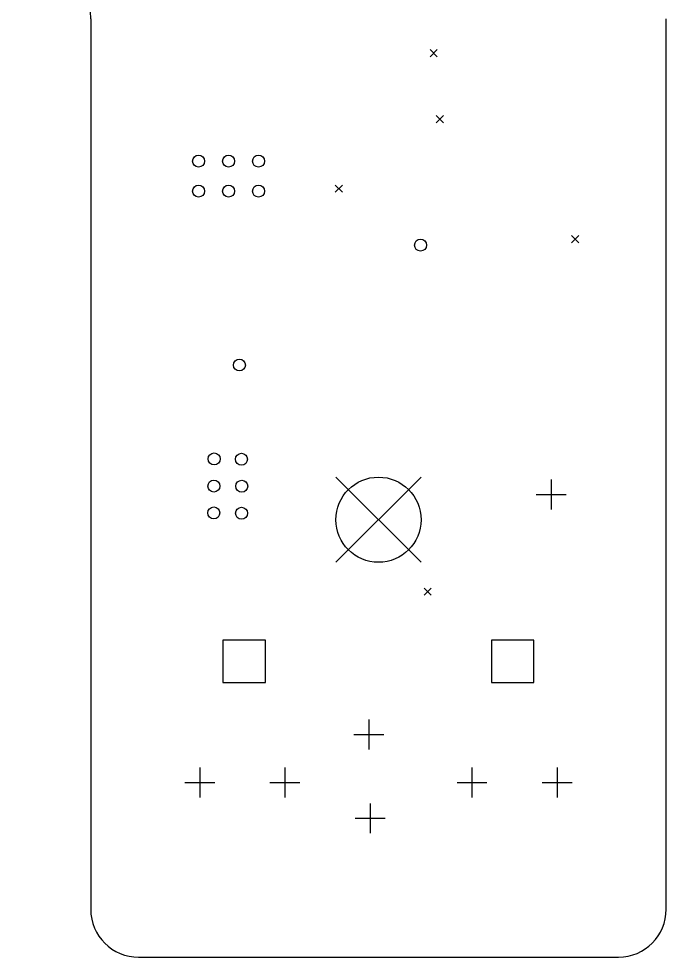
# Model space of a CAD drawing. Extents: x 1.93 to 4.68, y -4.73 to -1.97.
# Drawn here: x 2.3 to 2.84, y -3.889 to -3.106 of the extents above; entities that cross this region are included whole.
import ezdxf

# ---------------------------------------------------------------- set-up
doc = ezdxf.new("R2010")
doc.units = 0
doc.header["$MEASUREMENT"] = 0
doc.layers.add('BLACK', color=7, linetype='CONTINUOUS')

msp = doc.modelspace()

# ---------------------------------------------------------------- linework, layer by layer
at = {"layer": 'BLACK', "linetype": 'CONTINUOUS'}
for p, q in [((2.36, -3.1063), (2.36, -3.84895)), ((2.84, -3.84881), (2.84, -3.1063)), ((2.643, -3.132), (2.649, -3.138)), ((2.649, -3.132), (2.643, -3.138)), ((2.6481, -3.187), (2.6541, -3.193)), ((2.6541, -3.187), (2.6481, -3.193)), ((2.564, -3.245), (2.57, -3.251)), ((2.57, -3.245), (2.564, -3.251)), ((2.761, -3.287), (2.767, -3.293)), ((2.767, -3.287), (2.761, -3.293)), ((2.5645, -3.4885), (2.6355, -3.5595)), ((2.6355, -3.4885), (2.5645, -3.5595)), ((2.744, -3.4905), (2.744, -3.5155)), ((2.7315, -3.503), (2.7565, -3.503)), ((2.638, -3.581), (2.644, -3.587)), ((2.644, -3.581), (2.638, -3.587)), ((2.50568, -3.62432), (2.47032, -3.62432)), ((2.47032, -3.62432), (2.47032, -3.65968)), ((2.50568, -3.65968), (2.50568, -3.62432)), ((2.72968, -3.62432), (2.69432, -3.62432)), ((2.69432, -3.62432), (2.69432, -3.65968)), ((2.72968, -3.65968), (2.72968, -3.62432)), ((2.47032, -3.65968), (2.50568, -3.65968)), ((2.69432, -3.65968), (2.72968, -3.65968)), ((2.592, -3.6905), (2.592, -3.7155)), ((2.5795, -3.703), (2.6045, -3.703)), ((2.451, -3.7305), (2.451, -3.7555)), ((2.522, -3.7305), (2.522, -3.7555)), ((2.678, -3.7305), (2.678, -3.7555)), ((2.749, -3.7305), (2.749, -3.7555)), ((2.4385, -3.743), (2.4635, -3.743)), ((2.5095, -3.743), (2.5345, -3.743)), ((2.6655, -3.743), (2.6905, -3.743)), ((2.7365, -3.743), (2.7615, -3.743)), ((2.593, -3.7605), (2.593, -3.7855)), ((2.5805, -3.773), (2.6055, -3.773)), ((2.4, -3.88882), (2.80031, -3.88882))]:
    msp.add_line(p, q, dxfattribs=at)
at = {"layer": 'BLACK'}
for centre, radius in [((2.45, -3.225), 0.005), ((2.475, -3.225), 0.005), ((2.5, -3.225), 0.005), ((2.45, -3.25), 0.005), ((2.475, -3.25), 0.005), ((2.5, -3.25), 0.005), ((2.63509, -3.29502), 0.005), ((2.484, -3.395), 0.005), ((2.46295, -3.47337), 0.005), ((2.48573, -3.47359), 0.005), ((2.6, -3.524), 0.0355), ((2.46272, -3.49593), 0.005), ((2.48596, -3.49608), 0.005), ((2.46264, -3.51834), 0.005), ((2.48581, -3.51864), 0.005)]:
    msp.add_circle(centre, radius, dxfattribs=at)
for centre, radius, start, end in [((2.3, -3.1063), 0.06, 0, 89.99887), ((2.4, -3.84882), 0.04, -179.80522, -89.99831), ((2.79999, -3.84881), 0.04001, -89.53802, 0.00209)]:
    msp.add_arc(centre, radius, start, end, dxfattribs=at)

doc.saveas('drawing.dxf')
